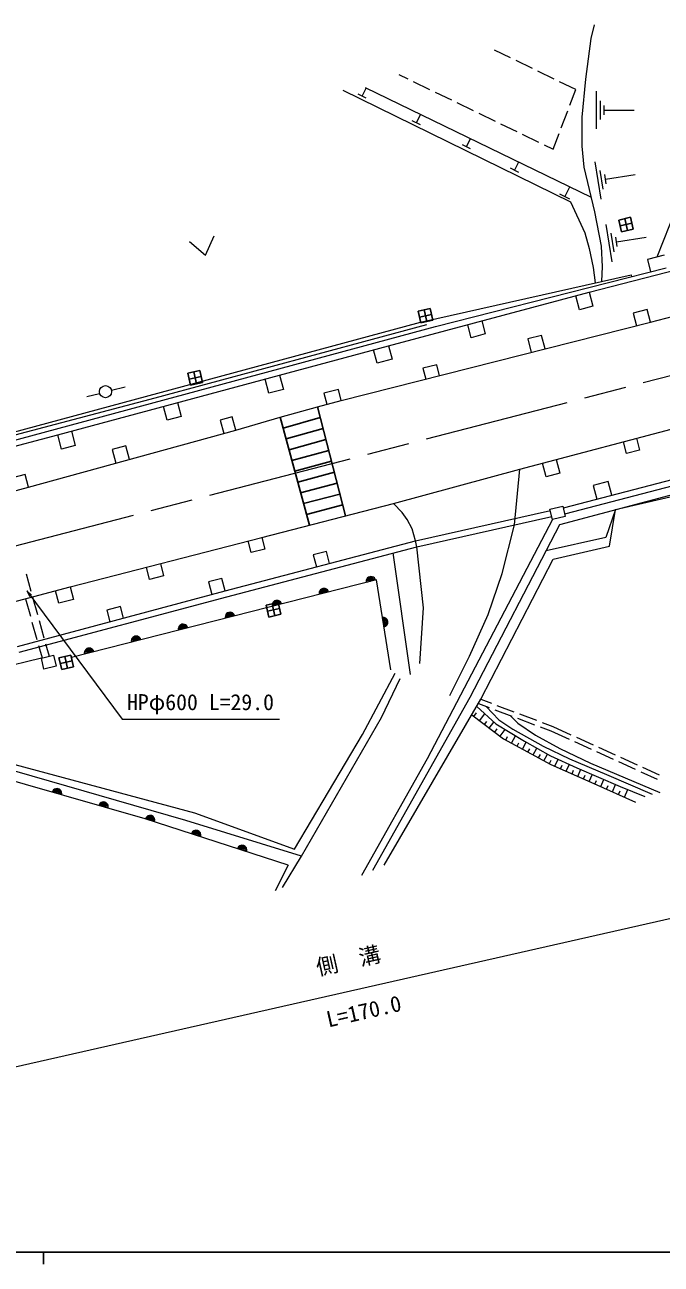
# Model space of a CAD drawing. Units: millimetres, scale not verified. Extents: x 40000 to 680000, y 20000 to 380000.
# Drawn here: x 166461 to 219022, y 204000 to 306316 of the extents above; entities that cross this region are included whole.
import ezdxf
from ezdxf.enums import TextEntityAlignment as Align

# ---------------------------------------------------------------- set-up
doc = ezdxf.new("R2010")
doc.units = ezdxf.units.MM
doc.header["$LTSCALE"] = 1000
doc.linetypes.add('CHAIN', pattern=[18.5, 12, -1.5, 3.5, -1.5])
for name, color, linetype, lineweight in [('M-BMK', 2, 'CHAIN', 13), ('M-BMK-ROW', 30, 'Continuous', 25), ('M-STR-HTXT', 7, 'Continuous', 13), ('M-STR-STRC', 7, 'Continuous', 25), ('M-TTL-BAND', 7, 'Continuous', 25), ('M-WORK', 1, 'Continuous', 13)]:
    doc.layers.add(name, color=color, linetype=linetype, lineweight=lineweight)
doc.styles.add('ＭＳ ゴシック', font='')
doc.styles.get('ＭＳ ゴシック').set_extended_font_data('MS Gothic')

# ---------------------------------------------------------------- blocks, each defined once
blk = doc.blocks.new('open_arrow')
at = {"color": 0, "linetype": 'Continuous', "lineweight": -2}
blk.add_lwpolyline([(7.5, 1.25), (0, 0), (7.5, -1.25)], dxfattribs=at)

msp = doc.modelspace()

# ---------------------------------------------------------------- linework, layer by layer
at = {"layer": 'M-BMK'}
msp.add_line((163827, 262816), (260577, 287976), dxfattribs=at)
at = {"layer": 'M-BMK-ROW'}
for p, q in [((216496, 290422), (215520, 290201)), ((215520, 290201), (215742, 289226)), ((216606, 289935), (215631, 289714)), ((216229, 289337), (216008, 290312)), ((216717, 289447), (216496, 290422)), ((215742, 289226), (216717, 289447)), ((199929, 282898), (198954, 282677)), ((198954, 282677), (199176, 281701)), ((200040, 282410), (199065, 282189)), ((199663, 281812), (199442, 282787)), ((200151, 281923), (199929, 282898)), ((199176, 281701), (200151, 281923)), ((180905, 277765), (179930, 277544)), ((179930, 277544), (180151, 276569)), ((181016, 277278), (180041, 277056)), ((180639, 276679), (180418, 277655)), ((181127, 276790), (180905, 277765)), ((180151, 276569), (181127, 276790)), ((187384, 258624), (186409, 258403)), ((186409, 258403), (186630, 257427)), ((187495, 258136), (186519, 257915)), ((187118, 257538), (186896, 258513)), ((187605, 257649), (187384, 258624)), ((186630, 257427), (187605, 257649)), ((170262, 254290), (169287, 254068)), ((169287, 254068), (169508, 253093)), ((170373, 253802), (169398, 253581)), ((169996, 253204), (169775, 254179)), ((170483, 253314), (170262, 254290)), ((169508, 253093), (170483, 253314))]:
    msp.add_line(p, q, dxfattribs=at)
at = {"layer": 'M-STR-HTXT'}
msp.add_line((110839, 207848), (277513, 245663), dxfattribs=at)
msp.add_lwpolyline([(166639, 259582), (174500, 249000), (187500, 249000)], dxfattribs=at)
at = {"layer": 'M-STR-STRC'}
for p, q in [((192960, 265778), (190627, 274789)), ((187566, 273913), (189963, 265008)), ((187806, 273022), (190861, 273888)), ((191094, 272987), (188046, 272132)), ((188285, 271241), (191327, 272086)), ((191560, 271185), (188525, 270351)), ((188764, 269460), (191794, 270283)), ((192027, 269382), (189004, 268570)), ((189244, 267679), (192260, 268481)), ((192493, 267580), (189483, 266789)), ((189723, 265898), (192726, 266679))]:
    msp.add_line(p, q, dxfattribs=at)
at = {"layer": 'M-TTL-BAND'}
for p, q in [((40000, 205000), (579000, 205000)), ((168000, 205000), (168000, 204000))]:
    msp.add_line(p, q, dxfattribs=at)
at = {"layer": 'M-WORK'}
for p, q in [((213224, 305176), (213511, 306316)), ((212797, 301838), (213224, 305176)), ((206582, 303583), (205248, 304232)), ((208381, 302708), (207032, 303364)), ((197347, 302212), (198095, 301850)), ((210179, 301833), (208830, 302489)), ((212491, 298691), (212797, 301838)), ((192721, 300909), (211519, 291692)), ((194320, 300421), (194647, 301087)), ((194561, 301129), (213242, 292090)), ((198545, 301633), (199896, 300980)), ((211963, 300965), (210629, 301614)), ((211473, 299675), (211963, 300965)), ((213688, 297721), (213683, 300825)), ((194654, 300257), (193987, 300584)), ((200346, 300762), (201696, 300109)), ((202146, 299892), (203497, 299239)), ((213997, 298498), (213995, 300050)), ((198808, 298229), (199142, 298912)), ((203947, 299021), (205297, 298368)), ((210763, 297806), (211296, 299208)), ((214307, 298886), (214306, 299662)), ((214306, 299274), (216790, 299278)), ((199149, 298062), (198466, 298397)), ((205748, 298150), (207098, 297498)), ((212504, 296308), (212491, 298691)), ((202936, 296250), (203264, 296918)), ((207548, 297280), (208899, 296627)), ((210096, 296048), (210586, 297338)), ((203271, 296086), (202602, 296413)), ((209349, 296409), (210096, 296048)), ((212647, 294555), (212504, 296308)), ((206911, 294298), (207250, 294990)), ((214057, 291932), (213558, 294996)), ((207257, 294129), (206565, 294468)), ((213536, 290878), (212647, 294555)), ((214239, 292748), (213989, 294280)), ((214483, 293181), (214358, 293947)), ((214420, 293564), (216872, 293964)), ((218677, 287157), (221322, 293851)), ((211070, 292117), (211476, 292947)), ((211485, 291914), (210655, 292321)), ((211519, 291692), (212702, 289140)), ((218124, 281756), (256512, 291774)), ((214089, 288035), (213536, 290878)), ((213063, 284240), (235519, 290022)), ((214967, 286758), (214467, 289822)), ((181395, 287304), (182110, 288902)), ((212702, 289140), (213066, 287857)), ((215148, 287574), (214899, 289106)), ((215392, 288007), (215267, 288773)), ((215330, 288390), (217781, 288789)), ((180062, 288437), (181395, 287304)), ((213066, 287857), (213389, 286273)), ((214179, 286331), (214089, 288035)), ((219265, 287306), (217879, 286954)), ((217879, 286954), (218143, 285919)), ((199129, 281767), (216535, 285683)), ((200376, 281404), (219438, 286248)), ((213389, 286273), (213565, 285015)), ((214130, 285142), (214179, 286331)), ((216535, 285683), (216570, 285519)), ((196504, 279810), (213063, 284240)), ((212274, 282785), (211963, 283946)), ((213063, 284240), (213373, 283079)), ((213373, 283079), (212274, 282785)), ((217860, 282799), (216716, 282509)), ((216716, 282509), (216981, 281467)), ((218124, 281756), (217860, 282799)), ((163712, 271517), (200376, 281404)), ((163754, 272212), (199129, 281767)), ((177220, 275515), (199678, 281566)), ((192590, 275289), (218124, 281756)), ((203326, 280485), (203039, 281558)), ((204202, 281870), (204490, 280796)), ((204490, 280796), (203326, 280485)), ((209141, 280677), (207994, 280386)), ((207994, 280386), (208278, 279263)), ((209425, 279553), (209141, 280677)), ((169185, 272466), (196504, 279810)), ((195568, 278380), (195273, 279479)), ((196504, 279810), (196799, 278711)), ((196799, 278711), (195568, 278380)), ((210643, 265066), (261958, 278739)), ((187509, 277392), (187825, 276216)), ((200495, 278253), (199342, 277961)), ((199342, 277961), (199571, 277057)), ((200724, 277349), (200495, 278253)), ((173615, 276148), (174747, 276416)), ((186626, 275894), (186310, 277070)), ((162531, 271628), (177220, 275515)), ((171594, 275621), (172643, 275890)), ((187825, 276216), (186626, 275894)), ((190627, 274789), (192590, 275289)), ((192357, 276203), (191167, 275900)), ((191167, 275900), (191400, 274986)), ((192590, 275289), (192357, 276203)), ((178230, 273674), (177923, 274815)), ((179082, 275127), (179389, 273985)), ((187566, 273913), (190627, 274789)), ((207344, 269628), (225679, 274477)), ((179389, 273985), (178230, 273674)), ((183591, 273949), (182586, 273674)), ((182586, 273674), (182889, 272567)), ((183894, 272843), (183591, 273949)), ((183894, 272843), (187566, 273913)), ((140929, 264913), (169185, 272466)), ((166767, 268153), (183894, 272843)), ((169504, 271279), (169185, 272466)), ((170317, 272771), (170636, 271583)), ((216985, 272178), (217241, 271209)), ((170636, 271583), (169504, 271279)), ((174794, 271561), (173676, 271255)), ((173676, 271255), (173984, 270129)), ((175103, 270436), (174794, 271561)), ((215257, 266295), (239056, 271898)), ((216160, 270923), (215904, 271892)), ((217241, 271209), (216160, 270923)), ((209509, 268991), (209210, 270122)), ((210344, 270422), (210643, 269291)), ((166489, 269191), (165457, 268914)), ((166767, 268153), (166489, 269191)), ((196919, 266795), (207344, 269628)), ((206910, 265038), (207344, 269628)), ((210643, 269291), (209509, 268991)), ((210938, 266441), (222414, 269427)), ((121183, 255923), (166767, 268153)), ((211064, 265957), (222542, 268943)), ((214644, 268615), (213406, 268293)), ((213406, 268293), (213701, 267160)), ((214939, 267482), (214644, 268615)), ((186045, 264001), (196919, 266795)), ((197636, 266053), (196919, 266795)), ((198049, 265466), (197636, 266053)), ((198732, 263715), (209865, 266213)), ((209836, 266338), (210906, 266581)), ((210030, 265484), (209836, 266338)), ((210906, 266581), (211100, 265727)), ((215257, 266295), (214452, 264004)), ((214742, 263287), (215257, 266295)), ((198451, 264708), (198049, 265466)), ((198851, 263229), (209975, 265726)), ((210030, 265484), (199698, 245732)), ((203235, 250819), (210643, 265066)), ((205882, 261019), (206910, 265038)), ((211100, 265727), (210030, 265484)), ((170210, 259925), (186045, 264001)), ((186045, 264001), (186293, 263036)), ((198732, 263715), (198451, 264708)), ((214452, 264004), (209507, 262881)), ((183015, 259585), (198732, 263715)), ((183143, 259102), (198851, 263229)), ((185155, 262744), (184907, 263708)), ((186293, 263036), (185155, 262744)), ((198851, 263229), (198732, 263715)), ((199403, 258173), (198851, 263229)), ((210108, 262199), (214742, 263287)), ((191376, 262836), (190289, 262550)), ((190289, 262550), (190548, 261565)), ((191635, 261850), (191376, 262836)), ((198305, 252690), (196898, 262716)), ((204132, 250636), (210108, 262199)), ((166568, 260999), (166971, 259554)), ((176773, 260532), (176512, 261547)), ((177659, 261843), (177920, 260827)), ((204736, 257645), (205882, 261019)), ((151362, 254915), (170210, 259925)), ((170210, 259925), (170487, 258884)), ((177920, 260827), (176773, 260532)), ((182738, 260620), (181633, 260324)), ((181633, 260324), (181909, 259289)), ((183015, 259585), (182738, 260620)), ((165862, 255000), (183015, 259585)), ((165991, 254517), (183143, 259102)), ((166520, 258940), (166923, 257495)), ((167105, 259073), (167509, 257628)), ((169266, 258559), (168989, 259601)), ((170487, 258884), (169266, 258559)), ((174358, 258284), (173224, 257981)), ((173224, 257981), (173477, 257035)), ((174611, 257338), (174358, 258284)), ((199076, 253592), (199403, 258173)), ((167057, 257013), (167461, 255569)), ((167643, 257146), (168047, 255702)), ((203193, 254208), (204736, 257645)), ((167595, 255087), (167884, 254054)), ((168181, 255220), (168470, 254187)), ((167833, 254043), (152147, 250173)), ((167833, 254043), (168837, 254271)), ((168040, 253131), (167833, 254043)), ((168837, 254271), (169044, 253359)), ((201558, 250941), (203193, 254208)), ((169044, 253359), (168040, 253131)), ((194359, 247723), (197048, 252786)), ((195928, 249131), (197465, 252348)), ((195193, 236538), (203235, 250819)), ((196135, 236949), (204132, 250636)), ((203789, 250050), (205372, 248607)), ((203927, 250286), (204813, 249952)), ((204132, 250636), (204992, 250312)), ((204567, 250044), (205624, 248938)), ((205280, 249775), (206684, 249245)), ((205459, 250135), (206863, 249605)), ((179766, 240625), (148703, 249604)), ((189323, 237680), (195928, 249131)), ((203378, 249346), (206010, 247359)), ((203553, 249214), (203772, 249504)), ((204017, 248864), (204455, 249443)), ((204421, 248559), (204611, 248811)), ((204825, 248254), (205206, 248759)), ((205624, 248938), (206758, 248157)), ((206558, 249293), (207168, 248675)), ((207151, 249069), (208555, 248539)), ((207168, 248675), (208632, 247684)), ((207331, 249428), (208734, 248899)), ((209202, 248722), (210061, 248397)), ((188740, 238264), (194359, 247723)), ((205271, 247917), (205482, 248196)), ((205372, 248607), (207719, 247173)), ((205718, 247579), (206140, 248138)), ((206664, 247007), (206993, 247617)), ((206758, 248157), (209261, 246758)), ((208632, 247684), (210655, 246577)), ((209022, 248362), (209908, 248028)), ((209908, 248028), (211408, 247347)), ((210061, 248397), (211567, 247714)), ((160483, 246637), (180473, 241269)), ((206010, 247359), (209900, 245264)), ((206176, 247269), (206340, 247574)), ((207118, 246762), (207270, 247046)), ((207571, 246518), (207876, 247085)), ((207719, 247173), (209877, 245969)), ((208457, 246041), (208755, 246595)), ((209261, 246758), (211435, 245721)), ((211863, 247140), (213229, 246520)), ((212022, 247507), (213388, 246887)), ((213843, 246680), (215209, 246060)), ((199698, 245732), (194259, 236080)), ((208014, 246280), (208163, 246557)), ((208897, 245804), (209042, 246074)), ((209337, 245567), (209628, 246108)), ((209786, 245325), (209937, 245606)), ((209877, 245969), (212040, 244984)), ((210247, 245109), (210506, 245691)), ((210655, 246577), (213191, 245355)), ((211435, 245721), (214516, 244426)), ((213684, 246313), (215050, 245693)), ((215664, 245853), (217030, 245233)), ((209900, 245264), (213453, 243693)), ((210715, 244901), (210846, 245193)), ((211183, 244692), (211444, 245278)), ((211655, 244482), (211786, 244777)), ((212040, 244984), (215644, 243426)), ((212126, 244273), (212388, 244861)), ((213191, 245355), (218897, 242946)), ((215505, 245486), (216871, 244866)), ((217326, 244659), (218692, 244039)), ((217485, 245026), (218851, 244406)), ((212599, 244062), (212731, 244358)), ((213073, 243851), (213337, 244443)), ((213453, 243693), (216889, 242151)), ((213550, 243638), (213683, 243936)), ((214027, 243426), (214292, 244022)), ((214516, 244426), (218274, 242793)), ((214986, 242999), (215252, 243598)), ((214506, 243212), (214640, 243512)), ((215481, 242778), (215619, 243088)), ((215644, 243426), (217662, 242599)), ((215976, 242558), (216252, 243177)), ((189323, 237680), (179766, 240625)), ((180473, 241269), (188740, 238264)), ((187738, 235086), (189323, 237680)), ((188218, 236952), (187136, 234820))]:
    msp.add_line(p, q, dxfattribs=at)
for points in [[(196684, 253055), (195504, 260486), (170318, 254098)], [(188218, 236952), (176413, 240780), (146530, 249331)]]:
    msp.add_lwpolyline(points, dxfattribs=at)
msp.add_circle((173128, 276030), 500, dxfattribs=at)
for centre, radius, start, end in [((195043, 260369), 400, 14.23183, 194.23183), ((195043, 260369), 320, 14.23183, 194.23183), ((195043, 260369), 240, 14.23183, 194.23183), ((195043, 260369), 160, 14.23183, 194.23183), ((195043, 260369), 100, 14.23183, 194.23183), ((191165, 259386), 400, 14.23183, 194.23183), ((191165, 259386), 320, 14.23183, 194.23183), ((191165, 259386), 240, 14.23183, 194.23183), ((191165, 259386), 160, 14.23183, 194.23183), ((191165, 259386), 100, 14.23183, 194.23183), ((187288, 258403), 400, 14.23183, 194.23183), ((187288, 258403), 320, 14.23183, 194.23183), ((187288, 258403), 240, 14.23183, 194.23183), ((187288, 258403), 160, 14.23183, 194.23183), ((187288, 258403), 100, 14.23183, 194.23183), ((179534, 256436), 400, 14.23183, 194.23183), ((183411, 257419), 400, 14.23183, 194.23183), ((183411, 257419), 320, 14.23183, 194.23183), ((183411, 257419), 240, 14.23183, 194.23183), ((183411, 257419), 160, 14.23183, 194.23183), ((183411, 257419), 100, 14.23183, 194.23183), ((196057, 257005), 400, 279.02701, 99.02701), ((196057, 257005), 320, 279.02701, 99.02701), ((196057, 257005), 240, 279.02701, 99.02701), ((196057, 257005), 160, 279.02701, 99.02701), ((196057, 257005), 100, 279.02701, 99.02701), ((175657, 255452), 400, 14.23183, 194.23183), ((179534, 256436), 320, 14.23183, 194.23183), ((179534, 256436), 240, 14.23183, 194.23183), ((179534, 256436), 160, 14.23183, 194.23183), ((179534, 256436), 100, 14.23183, 194.23183), ((171779, 254469), 400, 14.23183, 194.23183), ((171779, 254469), 320, 14.23183, 194.23183), ((175657, 255452), 320, 14.23183, 194.23183), ((175657, 255452), 240, 14.23183, 194.23183), ((175657, 255452), 160, 14.23183, 194.23183), ((175657, 255452), 100, 14.23183, 194.23183), ((171779, 254469), 240, 14.23183, 194.23183), ((171779, 254469), 160, 14.23183, 194.23183), ((171779, 254469), 100, 14.23183, 194.23183), ((169116, 242868), 400, 344.03261, 164.03261), ((169116, 242868), 320, 344.03261, 164.03261), ((169116, 242868), 240, 344.03261, 164.03261), ((169116, 242868), 160, 344.03261, 164.03261), ((169116, 242868), 100, 344.03261, 164.03261), ((172961, 241768), 400, 344.03261, 164.03261), ((172961, 241768), 320, 344.03261, 164.03261), ((172961, 241768), 240, 344.03261, 164.03261), ((172961, 241768), 160, 344.03261, 164.03261), ((172961, 241768), 100, 344.03261, 164.03261), ((176803, 240654), 400, 342.03331, 162.03331), ((176803, 240654), 320, 342.03331, 162.03331), ((176803, 240654), 240, 342.03331, 162.03331), ((176803, 240654), 160, 342.03331, 162.03331), ((176803, 240654), 100, 342.03331, 162.03331), ((180608, 239420), 400, 342.03331, 162.03331), ((180608, 239420), 320, 342.03331, 162.03331), ((180608, 239420), 240, 342.03331, 162.03331), ((180608, 239420), 160, 342.03331, 162.03331), ((180608, 239420), 100, 342.03331, 162.03331), ((184413, 238186), 400, 342.03331, 162.03331), ((184413, 238186), 320, 342.03331, 162.03331), ((184413, 238186), 240, 342.03331, 162.03331), ((184413, 238186), 160, 342.03331, 162.03331), ((184413, 238186), 100, 342.03331, 162.03331)]:
    msp.add_arc(centre, radius, start, end, dxfattribs=at)

# ---------------------------------------------------------------- block references
at = {"layer": 'M-STR-HTXT', "xscale": 66.7, "yscale": 66.7, "rotation": 306.6}
msp.add_blockref('open_arrow', (166639, 259582), dxfattribs=at)

# ---------------------------------------------------------------- texts
at = {"layer": 'M-STR-HTXT', "style": 'ＭＳ ゴシック'}
msp.add_text('HPφ600 L=29.0', height=1320, dxfattribs=at).set_placement((174900, 250400), align=Align.MIDDLE_LEFT)
msp.add_text('側\u3000溝', height=1320, rotation=12.783, dxfattribs=at).set_placement((190547, 228467), align=Align.MIDDLE_LEFT)
msp.add_text('L=170.0', height=1320, rotation=12.783, dxfattribs=at).set_placement((194692, 223852), align=Align.BOTTOM_CENTER)

doc.saveas('drawing.dxf')
